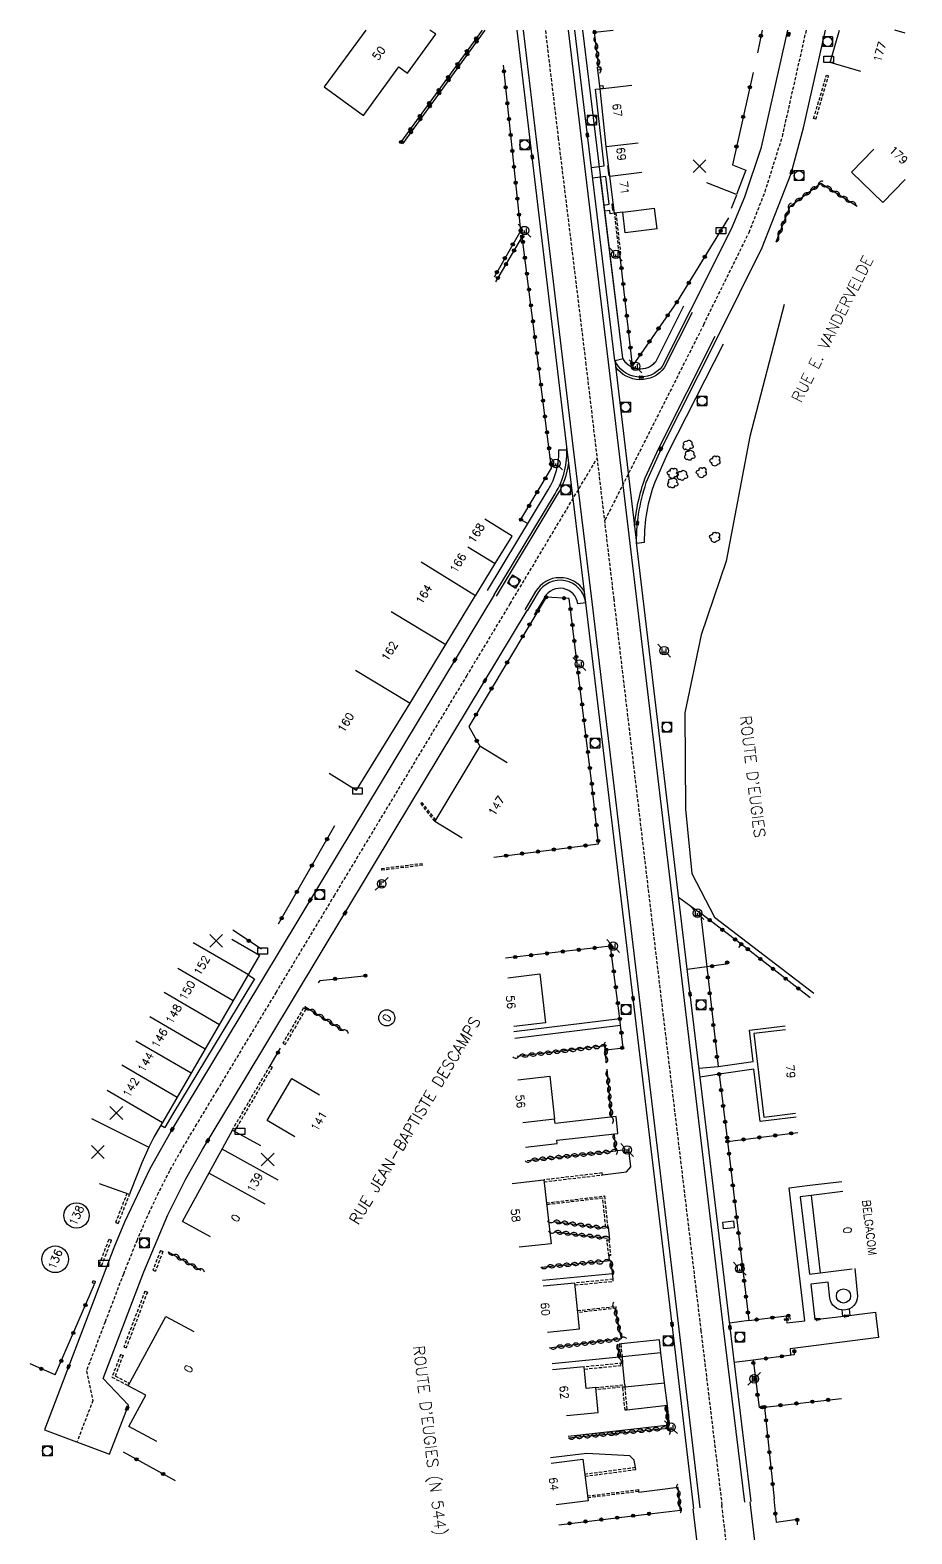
# Model space of a CAD drawing. Header units: millimetres. Extents: x 115000 to 115986, y 120000 to 121000.
# Drawn here: x 115788.6 to 115926.5, y 120765 to 121000 of the extents above; entities that cross this region are included whole.
import ezdxf
from ezdxf.enums import TextEntityAlignment as Align

# ---------------------------------------------------------------- set-up
doc = ezdxf.new("R2010")
doc.units = ezdxf.units.MM
doc.linetypes.add('DASHED', pattern=[0.75, 0.5, -0.25])
doc.layers.get('0').update_dxf_attribs({"linetype": 'CONTINUOUS'})
for name, color, linetype in [('W0001', 6, 'DASHED'), ('W0008', 7, 'CONTINUOUS'), ('W0100', 7, 'CONTINUOUS'), ('W0105', 7, 'CONTINUOUS'), ('W0112', 1, 'DASHED'), ('W0300', 7, 'CONTINUOUS'), ('W0310', 3, 'CONTINUOUS'), ('W0322', 7, 'CONTINUOUS'), ('W0330', 7, 'CONTINUOUS'), ('W0334', 7, 'CONTINUOUS'), ('W0400', 7, 'CONTINUOUS'), ('W0420', 7, 'CONTINUOUS'), ('W0471', 7, 'CONTINUOUS'), ('W0984', 7, 'CONTINUOUS'), ('W0989', 7, 'CONTINUOUS'), ('W0991', 7, 'CONTINUOUS'), ('W1102', 7, 'CONTINUOUS'), ('W1471', 7, 'CONTINUOUS')]:
    doc.layers.add(name, color=color, linetype=linetype)
doc.styles.get("Standard").update_dxf_attribs({"font": 'romans.shx', "width": 0.85})

# ---------------------------------------------------------------- blocks, each defined once
blk = doc.blocks.new('t322o')
at = {"color": 0, "linetype": 'Continuous'}
for radius in [0.25, 0.15]:
    blk.add_circle((0, 0), radius, dxfattribs=at)
blk = doc.blocks.new('t310o')
at = {"color": 0, "linetype": 'Continuous'}
for centre, start, end in [((-0.5, 0.38), 216.8699, 323.1304), ((0.5, -0.37), 36.8699, 143.1303)]:
    blk.add_arc(centre, 0.625, start, end, dxfattribs=at)
blk = doc.blocks.new('T400')
for p, q in [((-0.15, 0.3), (0.15, 0.3)), ((-0.15, -0.25), (-0.15, 0.3)), ((-0.15, 0.15), (0.15, 0.15)), ((-0.15, 0), (0.15, 0)), ((0.15, 0.3), (0.15, -0.25)), ((-0.15, -0.15), (0.15, -0.15)), ((-0.15, -0.25), (-0.15, -0.3)), ((-0.15, -0.3), (0.15, -0.3)), ((0.15, -0.3), (0.15, -0.25))]:
    blk.add_line(p, q)
blk = doc.blocks.new('T420')
for p, q in [((0.75, 0.75), (-0.75, 0.75)), ((-0.75, 0.75), (-0.75, -0.75)), ((0.75, 0.75), (0.75, -0.75)), ((0.75, -0.75), (-0.75, -0.75))]:
    blk.add_line(p, q)
blk.add_ellipse((0, 0), major_axis=(-0.53, 0.53), ratio=1, start_param=3.926991, end_param=10.210176)
blk = doc.blocks.new('T300')
for p, q in [((-0.8, 0.51), (-0.86, 0.34)), ((-0.86, 0.34), (-0.86, 0.17)), ((-0.86, 0.17), (-0.74, 0.06)), ((-0.69, 0.63), (-0.8, 0.51)), ((-0.8, -0.06), (-0.74, 0.06)), ((-0.74, 0.06), (-0.69, 0.11)), ((-0.57, 0.69), (-0.69, 0.63)), ((-0.46, 0.69), (-0.57, 0.69)), ((-0.29, 0.63), (-0.46, 0.69)), ((-0.29, 0.63), (-0.17, 0.74)), ((-0.23, 0.57), (-0.29, 0.63)), ((-0.17, 0.74), (-0.06, 0.8)), ((-0.06, 0.8), (0.06, 0.8)), ((0.06, 0.8), (0.23, 0.74)), ((0.23, 0.74), (0.34, 0.63)), ((0.34, 0.63), (0.4, 0.51)), ((0.46, 0.46), (0.34, 0.46)), ((0.4, 0.51), (0.4, 0.46)), ((0.57, 0.4), (0.46, 0.46)), ((0.57, 0.4), (0.69, 0.29)), ((0.69, 0.29), (0.74, 0.17)), ((0.74, 0.06), (0.69, -0.17)), ((0.74, 0.17), (0.74, 0.06)), ((-0.8, -0.17), (-0.8, -0.06)), ((-0.8, -0.23), (-0.8, -0.17)), ((-0.74, -0.34), (-0.8, -0.23)), ((-0.69, -0.4), (-0.74, -0.34)), ((-0.51, -0.46), (-0.69, -0.4)), ((-0.4, -0.46), (-0.51, -0.46)), ((-0.4, -0.46), (-0.34, -0.46)), ((-0.34, -0.46), (-0.34, -0.4)), ((-0.34, -0.51), (-0.34, -0.46)), ((-0.29, -0.63), (-0.34, -0.51)), ((-0.17, -0.74), (-0.29, -0.63)), ((-0.06, -0.8), (-0.17, -0.74)), ((0.06, -0.8), (-0.06, -0.8)), ((0.17, -0.74), (0.06, -0.8)), ((0.23, -0.69), (0.17, -0.74)), ((0.29, -0.46), (0.23, -0.46)), ((0.29, -0.63), (0.23, -0.69)), ((0.46, -0.4), (0.29, -0.46)), ((0.34, -0.51), (0.29, -0.63)), ((0.34, -0.51), (0.34, -0.46)), ((0.57, -0.34), (0.46, -0.4)), ((0.63, -0.29), (0.57, -0.34)), ((0.69, -0.17), (0.63, -0.29))]:
    blk.add_line(p, q)
blk = doc.blocks.new('T471')
for p, q in [((-0.333334, 0.333334), (-0.333334, -0.333334)), ((-0.333334, 0.333334), (0.333334, 0.333334)), ((-0.333334, 0), (0, 0)), ((0.500001, 0.500001), (1.000002, 1.000002)), ((-0.500001, -0.500001), (-1.000002, -1.000002)), ((-0.333334, -0.333334), (0.333334, -0.333334))]:
    blk.add_line(p, q)
blk.add_ellipse((0, 0), major_axis=(0.471405, 0.471405), ratio=1, start_param=5.4977871438, end_param=11.780972451)
blk = doc.blocks.new('t991o')
at = {"color": 0, "linetype": 'Continuous'}
for p, q in [((-1, 1), (1, -1)), ((-1, -1), (1, 1))]:
    blk.add_line(p, q, dxfattribs=at)
blk = doc.blocks.new('T1471')
at = {"color": 0, "linetype": 'Continuous', "flags": 128}
blk.add_lwpolyline([(-0.75, -0.5), (-0.75, 0.5), (0.75, 0.5), (0.75, -0.5), (-0.75, -0.5)], dxfattribs=at)

msp = doc.modelspace()

# ---------------------------------------------------------------- linework, layer by layer
at = {"layer": 'W0001'}
for points in [[(115896.83, 120769.56), (115893.54, 120796.76), (115887.3, 120848.83), (115879.92, 120911.06), (115875.57, 120947.72), (115871.25, 120983.04), (115869.22, 121000)], [(115893.93, 120954.02), (115901.03, 120968.39), (115903.51, 120974.72), (115906.23, 120983.38), (115909.98, 121000)], [(115893.94, 120954.01), (115878.46, 120923.37)], [(115863.68, 120910.37), (115877.3, 120933.14)], [(115863.65, 120910.38), (115856.9, 120899.18), (115848, 120884.4), (115836.21, 120864.84), (115827.1, 120849.7), (115823.13, 120843.1), (115819.65, 120837.32), (115817.82, 120834.3), (115814.65, 120829.05), (115812.23, 120824.95), (115810.43, 120821.76), (115808.67, 120818.3), (115807.29, 120815.41), (115805.36, 120810.96), (115803.23, 120805.65), (115800.37, 120798.16), (115797.44, 120790.5), (115798.46, 120785.9), (115796, 120779.48)], [(115896.71, 120769.54), (115900.28, 120739.65), (115908.74, 120669.82), (115915.12, 120616.82), (115920.83, 120569.42), (115924.25, 120541.3), (115926.36, 120520.09), (115926.47, 120504.11), (115925.34, 120490.25), (115921.12, 120467.05), (115917.04, 120453.22), (115908.91, 120431.47), (115901.46, 120412.31), (115882.21, 120362.89), (115863.67, 120315.29), (115841.37, 120258.03), (115819.78, 120202.56), (115806.13, 120167.52)]]:
    msp.add_lwpolyline(points, dxfattribs=at)
at = {"layer": 'W0008'}
for points in [[(115861.19, 120911.75), (115870.7, 120927.53, 0.1507), (115872.54, 120934.9), (115867.13, 120980.19), (115864.75, 121000)], [(115891.83, 120956.16), (115887.43, 120947.43, -0.570065), (115880.05, 120948.4), (115875.75, 120983.58), (115873.78, 121000)], [(115901.32, 120770.1), (115898.04, 120797.3), (115891.8, 120849.37), (115883.43, 120919.93, -0.089842), (115885.17, 120929.89), (115887.26, 120934.52), (115896.04, 120951.86)], [(115892.4, 120769), (115888.97, 120797.8), (115882.89, 120848.69), (115875.48, 120910.54, 0.712193), (115868, 120912.06), (115866.35, 120909.28)]]:
    msp.add_lwpolyline(points, format="xyb", dxfattribs=at)
for points in [[(115891.85, 120956.15), (115898.36, 120969.2), (115900.33, 120973.96), (115902.95, 120981.7), (115907.06, 121000)], [(115896.01, 120951.88), (115903.08, 120966.04), (115907.62, 120977.59), (115909.52, 120984.72), (115912.94, 121000)], [(115861.17, 120911.76), (115839.26, 120875.43), (115819.14, 120842.02), (115811.07, 120828.63), (115807.34, 120822.08), (115803.38, 120813.75), (115801.74, 120809.73), (115797.29, 120798.12), (115790.87, 120781.28), (115801.07, 120777.53), (115804.03, 120785.18), (115800.07, 120789.35), (115803.56, 120798.48), (115806.42, 120806), (115810.15, 120814.92), (115812.96, 120820.54), (115815.57, 120825.08), (115822.11, 120835.86), (115845.72, 120875.1), (115866.31, 120909.31)], [(115915.02, 120580.2), (115910.65, 120616.13), (115906.94, 120646.99), (115901.65, 120691.09), (115895.81, 120739.5), (115892.27, 120768.98)], [(115901.15, 120770.08), (115904.75, 120739.81), (115910.49, 120692.89), (115915.87, 120648.32), (115919.59, 120617.5), (115925.19, 120570.85)]]:
    msp.add_lwpolyline(points, dxfattribs=at)
at = {"layer": 'W0100'}
for points in [[(115841.1, 121000), (115834.62, 120991.11)], [(115834.62, 120991.11), (115840.74, 120986.65), (115846.27, 120994.26), (115847.63, 120993.27), (115852.05, 120999.34), (115851.14, 121000)], [(115918.48, 120993.54), (115913.68, 120994.92), (115915.14, 121000)], [(115886.63, 120968.94), (115881.67, 120968.34), (115881.28, 120971.56), (115879.97, 120971.4), (115879.27, 120977.2), (115878.7, 120981.82), (115877.72, 120990.83), (115882.69, 120991.37)], [(115925.41, 120976.65), (115921.92, 120973.07), (115917.05, 120977.82), (115920.54, 120981.4)], [(115898.4, 120978.93), (115900.52, 120978.1), (115899.06, 120974.32), (115894.39, 120976.13)], [(115858.25, 120911.63), (115858.26, 120911.63), (115861.32, 120916.66), (115863.97, 120920.95), (115859.72, 120923.58)], [(115835.41, 120883.89), (115839.66, 120881.25), (115848.07, 120894.83), (115858.27, 120911.65)], [(115863.22, 120885.52), (115858.93, 120888.1), (115851.91, 120876.39), (115856.2, 120873.82)], [(115820.2, 120857.99), (115824.52, 120855.48), (115809.33, 120829.33), (115809.3, 120829.29), (115807.96, 120827.05), (115807.18, 120825.49), (115806.12, 120823.03), (115804.34, 120818.52), (115804.18, 120818.07), (115799.47, 120819.74)], [(115863.33, 120851.95), (115868.3, 120852.54), (115869.2, 120844.9), (115864.23, 120844.32)], [(115906.71, 120843.8), (115901.75, 120843.21), (115903.32, 120830.16), (115908.28, 120830.76)], [(115830.03, 120827.09), (115825.71, 120829.61), (115829.55, 120836.18), (115833.87, 120833.66)], [(115864.9, 120836.01), (115869.87, 120836.57), (115870.63, 120829.82), (115865.66, 120829.26)], [(115816.84, 120811.44), (115812.46, 120813.84), (115820.29, 120828.13), (115824.68, 120825.73)], [(115863.97, 120819.79), (115868.94, 120820.35), (115870.06, 120810.38), (115865.09, 120809.82)], [(115915.68, 120818.53), (115910.72, 120817.94), (115912.14, 120805.85), (115917.11, 120806.44)], [(115869.51, 120796.58), (115874.49, 120797.07), (115873.79, 120804.24), (115868.82, 120803.76)], [(115808.47, 120779.47), (115804.07, 120781.84), (115806.71, 120786.72), (115803.99, 120788.19), (115809.86, 120799.03), (115814.25, 120796.65)], [(115872.46, 120783.55), (115877.44, 120784.02), (115877.07, 120787.91), (115875.58, 120787.77), (115875.26, 120791.13), (115870.29, 120790.66)], [(115870.08, 120776.11), (115875.04, 120776.72), (115875.85, 120770.21), (115870.89, 120769.6)]]:
    msp.add_lwpolyline(points, dxfattribs=at)
msp.add_circle((115915.78, 120802.22), 1.11, dxfattribs=at)
at = {"layer": 'W0105'}
for p, q in [((115822.73, 120852.4), (115823.73, 120851.79)), ((115809.08, 120828.92), (115809.72, 120828.55))]:
    msp.add_line(p, q, dxfattribs=at)
for points in [[(115879.23, 120977.55), (115879.12, 120977.54), (115879.01, 120978.47), (115879.11, 120978.49)], [(115879.79, 120972.85), (115879.55, 120972.82), (115879.67, 120971.87), (115879.91, 120971.9)], [(115823.73, 120851.79), (115810.93, 120830.67), (115809.72, 120828.55)], [(115879.11, 120811), (115879.27, 120811.02), (115879.07, 120813.03), (115878.91, 120813.02)], [(115879.76, 120804.82), (115879.68, 120805.72)], [(115881.27, 120791.72), (115881.21, 120792.7)]]:
    msp.add_lwpolyline(points, dxfattribs=at)
at = {"layer": 'W0112'}
for p, q in [((115911.44, 120986.09), (115913.45, 120992.86)), ((115913.11, 120992.95), (115913.45, 120992.86)), ((115852.04, 120876.6), (115849.9, 120879.33)), ((115850.02, 120869.51), (115843.59, 120868.73)), ((115831.37, 120847.22), (115831.72, 120847.02)), ((115828.15, 120841.71), (115828.49, 120841.5)), ((115826.12, 120838.2), (115826.47, 120837.99)), ((115820.23, 120828.16), (115820.58, 120827.95)), ((115802.04, 120813.7), (115803.81, 120818.22)), ((115802.41, 120813.55), (115804.18, 120818.07)), ((115802.04, 120813.7), (115802.41, 120813.55)), ((115800.99, 120811.09), (115801.37, 120810.95)), ((115809.01, 120809.3), (115809.39, 120809.15)), ((115799.47, 120807.12), (115799.85, 120806.97)), ((115807.85, 120806.26), (115808.23, 120806.12)), ((115798.38, 120804.29), (115798.76, 120804.16)), ((115798.49, 120804.62), (115798.87, 120804.5)), ((115806.6, 120802.97), (115806.97, 120802.83)), ((115803.3, 120794.28), (115803.68, 120794.14)), ((115802.79, 120793.06), (115803.17, 120792.92))]:
    msp.add_line(p, q, dxfattribs=at)
for points in [[(115876.76, 120999.8), (115876.73, 121000)], [(115876.98, 121000), (115877, 120999.83), (115876.76, 120999.8)], [(115911.44, 120986.09), (115911.11, 120986.18), (115913.11, 120992.95)], [(115879.11, 120978.49), (115879.01, 120978.47), (115878.96, 120978.8), (115879.07, 120978.82)], [(115879.27, 120977.22), (115879.17, 120977.21), (115879.12, 120977.54), (115879.23, 120977.55)], [(115880.2, 120971.41), (115880.91, 120965.17), (115880.71, 120965.15), (115880.01, 120971.39)], [(115851.91, 120876.39), (115849.71, 120879.18), (115849.9, 120879.33)], [(115850, 120869.76), (115843.57, 120868.97), (115843.59, 120868.73)], [(115831.37, 120847.22), (115828.15, 120841.71)], [(115831.72, 120847.02), (115828.49, 120841.5)], [(115826.12, 120838.2), (115820.23, 120828.16)], [(115826.47, 120837.99), (115820.58, 120827.95)], [(115868.98, 120820.05), (115878.09, 120821.14), (115878.05, 120821.44), (115868.94, 120820.35)], [(115869.34, 120816.76), (115878.42, 120817.84), (115878.91, 120813.02), (115878.61, 120812.99), (115878.15, 120817.5), (115869.38, 120816.47)], [(115799.47, 120807.12), (115800.99, 120811.09)], [(115799.85, 120806.97), (115801.37, 120810.95)], [(115809.01, 120809.3), (115807.85, 120806.26)], [(115809.39, 120809.15), (115808.23, 120806.12)], [(115798.38, 120804.29), (115798.49, 120804.62)], [(115798.76, 120804.16), (115798.87, 120804.5)], [(115873.82, 120803.94), (115879.78, 120804.52), (115879.76, 120804.82), (115873.79, 120804.24)], [(115806.6, 120802.97), (115803.3, 120794.28)], [(115806.97, 120802.83), (115803.68, 120794.14)], [(115874.21, 120799.93), (115880.18, 120800.6), (115880.21, 120800.3), (115874.24, 120799.63)], [(115802.79, 120793.06), (115801.44, 120789.53), (115803.99, 120788.22)], [(115803.17, 120792.92), (115801.94, 120789.72), (115804.18, 120788.57)], [(115875.3, 120790.8), (115881.3, 120791.39), (115881.27, 120791.72), (115875.26, 120791.13)], [(115877.07, 120787.91), (115881.58, 120788.35), (115881.61, 120788.02), (115877.1, 120787.58)], [(115875.38, 120774.05), (115883.3, 120775.1), (115883.26, 120775.4), (115875.34, 120774.35)], [(115875.76, 120770.98), (115883.71, 120771.96), (115883.74, 120771.66), (115875.79, 120770.68)]]:
    msp.add_lwpolyline(points, dxfattribs=at)
for points in [[(115877.4, 120993.73), (115877.35, 120994.21), (115877.82, 120994.26), (115877.88, 120993.79)], [(115877.72, 120990.83), (115877.67, 120991.3), (115878.14, 120991.35), (115878.19, 120990.88)], [(115879.08, 120808.51), (115878.81, 120810.97), (115879.11, 120811), (115879.38, 120808.54)], [(115881.21, 120792.7), (115881.01, 120794.72), (115880.71, 120794.69), (115880.91, 120792.67)], [(115881.58, 120788.02), (115881.93, 120784.39), (115881.63, 120784.36), (115881.28, 120787.99)]]:
    msp.add_lwpolyline(points, close=True, dxfattribs=at)
at = {"layer": 'W0310'}
for p, q in [((115831.6, 120847.47), (115837.63, 120843.7)), ((115810.23, 120809.14), (115815.34, 120806.23))]:
    msp.add_line(p, q, dxfattribs=at)
for points in [[(115877.55, 120994.28), (115876.88, 120999.66)], [(115905.24, 120966.89), (115907.42, 120972.5), (115912.25, 120976.08), (115917.93, 120972.48)], [(115878.7, 120838.64), (115878.59, 120841.28), (115864.78, 120839.65)], [(115879.52, 120830.18), (115878.82, 120837.64)], [(115866.32, 120823.37), (115880.21, 120824.87), (115879.96, 120827.37)], [(115870.49, 120813.86), (115878.56, 120812.81)], [(115870.68, 120812.23), (115878.84, 120811.25)], [(115868.53, 120806.7), (115879.38, 120807.75), (115879.65, 120805.52)], [(115880.04, 120800.25), (115881.02, 120795.5), (115869.76, 120794.09)], [(115880.76, 120792.45), (115880.52, 120794.7)], [(115872.79, 120780.03), (115888.43, 120781.58), (115888.04, 120785.18)], [(115890.18, 120769.35), (115889.95, 120772.3)]]:
    msp.add_lwpolyline(points, dxfattribs=at)
at = {"layer": 'W0322'}
for p, q in [((115903.04, 121000), (115902.31, 120996.45)), ((115901.65, 120993.39), (115898.4, 120978.93)), ((115899.07, 120974.19), (115898.2, 120972.11)), ((115897.82, 120970.64), (115889.79, 120957.57)), ((115836.24, 120875.66), (115827.44, 120860.33)), ((115824.8, 120856.42), (115820.33, 120859.36)), ((115833.72, 120851.15), (115833.97, 120851.51)), ((115833.97, 120851.51), (115841.34, 120852.29)), ((115826.19, 120838.18), (115827.8, 120840.93)), ((115792.57, 120789.9), (115798.7, 120804.05)), ((115792.57, 120789.9), (115788.64, 120791.6)), ((115803.18, 120777.85), (115811.32, 120773.37))]:
    msp.add_line(p, q, dxfattribs=at)
for points in [[(115859.31, 121000), (115846.56, 120982.42)], [(115859.73, 121000), (115846.83, 120982.22)], [(115876.88, 120999.66), (115879.79, 121000)], [(115865.33, 120968.68), (115862.61, 120994.51)], [(115865.33, 120968.68), (115861.15, 120961.4)], [(115865.56, 120967.73), (115861.39, 120960.66)], [(115865.36, 120923.51), (115870.15, 120931.58), (115865.56, 120967.73)], [(115889.79, 120957.57), (115882.79, 120947.54), (115880.81, 120965.16)], [(115869.3, 120911.39), (115857.21, 120891.17), (115858.93, 120888.1)], [(115876.45, 120882.23), (115872.9, 120911.2), (115869.3, 120911.39)], [(115861.1, 120870.78), (115877.48, 120872.84), (115876.56, 120881.31)], [(115910.59, 120848.8), (115899.8, 120857.18), (115893.43, 120862.05)], [(115899.8, 120857.18), (115899.37, 120856.69)], [(115879.37, 120856.88), (115862.97, 120855.01)], [(115880.82, 120845.5), (115879.37, 120856.88)], [(115897.6, 120854.32), (115897.41, 120854.07), (115894.39, 120853.62), (115896.16, 120838.07)], [(115878.7, 120840.7), (115881.32, 120841), (115880.94, 120844.54)], [(115896.33, 120836.87), (115897.65, 120826.37), (115900.98, 120798.38), (115907.3, 120799.16), (115907.46, 120798.53)], [(115897.65, 120826.37), (115908.64, 120827.75)], [(115908.09, 120793.59), (115908.08, 120793.04), (115901.63, 120792.18), (115902.57, 120784.77), (115903.45, 120784.87), (115904.94, 120770.53)], [(115903.45, 120784.87), (115915.47, 120786.21)], [(115904.86, 120770.52), (115905.26, 120766.89), (115908.54, 120767.33), (115908.54, 120766.45)], [(115871.28, 120766.48), (115885.89, 120768.25)]]:
    msp.add_lwpolyline(points, dxfattribs=at)
at = {"layer": 'W0330'}
msp.add_lwpolyline([(115906.49, 120957.12), (115901.15, 120936.52), (115897.41, 120917.03), (115893.53, 120905.53), (115890.96, 120893.35), (115891.1, 120878.28), (115892.08, 120868.2), (115895.63, 120861.39), (115911.16, 120849.52)], dxfattribs=at)
at = {"layer": 'W0334'}
msp.add_line((115881.21, 120792.7), (115870.22, 120791.64), dxfattribs=at)
for points in [[(115893.39, 120769.11), (115889.96, 120797.92), (115883.88, 120848.81), (115876.47, 120910.65), (115873.53, 120934.98), (115868.12, 120980.31), (115865.75, 121000)], [(115900.33, 120769.98), (115897.04, 120797.19), (115890.81, 120849.25), (115883.42, 120911.48), (115879.07, 120948.14), (115874.76, 120983.46), (115872.77, 121000)], [(115877.67, 120991.3), (115877.4, 120993.73)], [(115876.36, 120978.55), (115878.39, 120978.8), (115877.01, 120990.76), (115877.72, 120990.83)], [(115878.34, 120972.65), (115879.14, 120972.78), (115878.65, 120977.11), (115876.57, 120976.85)], [(115879.97, 120971.4), (115879.31, 120971.31), (115879.25, 120971.81), (115878.46, 120971.72)], [(115880.05, 120948.4), (115883.44, 120919.86)], [(115875.48, 120910.54), (115872.54, 120934.9)], [(115865.36, 120923.51), (115866.46, 120922.92)], [(115876.56, 120881.31), (115876.45, 120882.23)], [(115890, 120864.55), (115893.43, 120862.05), (115894.39, 120853.62), (115891.34, 120853.22)], [(115864.38, 120842.51), (115880.94, 120844.54), (115880.82, 120845.5), (115864.26, 120843.47)], [(115893.18, 120837.8), (115896.16, 120838.07), (115901.67, 120838.85), (115901.07, 120843.75), (115906.64, 120844.42)], [(115908.36, 120830.13), (115902.76, 120829.46), (115901.78, 120837.64), (115896.33, 120836.87), (115893.35, 120836.43)], [(115866.09, 120825.48), (115871.04, 120826.04), (115870.99, 120826.54), (115880.51, 120827.61), (115880.22, 120830.26), (115870.7, 120829.19), (115870.63, 120829.82)], [(115878.09, 120821.14), (115881.88, 120821.63), (115882.51, 120822.38), (115882.2, 120825.04), (115880.21, 120824.87)], [(115906.82, 120799.01), (115906.87, 120798.55), (115906.93, 120798.01), (115909.71, 120798.36), (115907.27, 120819.13), (115910.52, 120819.52), (115915.49, 120820.11)], [(115910.72, 120817.94), (115909, 120817.73), (115910.47, 120805.65), (115912.14, 120805.85)], [(115868.73, 120804.69), (115879.68, 120805.72)], [(115915.53, 120800.03), (115915.62, 120799.03)], [(115916.82, 120799.18), (115916.72, 120800.23)], [(115900.98, 120798.38), (115897.95, 120797.99)], [(115872.76, 120780.34), (115888.58, 120782.07), (115888.26, 120785.11), (115887.79, 120788.65), (115887.21, 120793.36), (115887, 120795.39), (115881.01, 120794.72)], [(115887.21, 120793.36), (115881.21, 120792.7)], [(115881.58, 120788.35), (115881.3, 120791.39)], [(115901.63, 120792.18), (115898.7, 120791.83)], [(115881.58, 120788.02), (115887.79, 120788.65)], [(115888.26, 120785.11), (115881.93, 120784.39)], [(115883.26, 120775.4), (115883.08, 120776.58), (115882.37, 120777.26), (115875.67, 120777.63), (115869.98, 120776.92)], [(115889.95, 120772.3), (115883.77, 120771.53), (115883.74, 120771.66)], [(115885.89, 120768.25), (115890.29, 120768.78), (115890.18, 120769.35)]]:
    msp.add_lwpolyline(points, dxfattribs=at)
for points in [[(115890.79, 120956.88), (115886.37, 120948.11, -0.54063), (115881.27, 120948.74), (115876.99, 120983.73), (115875.04, 121000)], [(115881.33, 120948.63, -0.01069), (115881.27, 120948.74), (115877.81, 120977.01)], [(115890.79, 120956.88), (115886.37, 120948.11, -0.526894), (115881.33, 120948.63), (115880.09, 120948.32)], [(115892.13, 120955.87), (115887.77, 120947.22, -0.504293), (115880.17, 120947.37)], [(115883.12, 120922.47, -0.067731), (115884.8, 120930.05), (115886.9, 120934.69), (115895.74, 120952.16)], [(115883.44, 120919.86), (115884.68, 120920.01, -0.088775), (115886.32, 120929.42), (115888.39, 120933.98), (115897, 120950.99)], [(115860.14, 120912.43), (115869.63, 120928.18, 0.141402), (115871.3, 120934.41), (115872.55, 120934.43)], [(115861.54, 120911.56), (115871.04, 120927.32, 0.102702), (115872.83, 120932.42)], [(115875.27, 120912.31, 0.566239), (115867.66, 120912.27), (115865.98, 120909.44)], [(115875.48, 120910.54), (115874.24, 120910.38, 0.711241), (115869.07, 120911.42), (115867.41, 120908.63)], [(115917.52, 120806.49), (115917.96, 120802.2, -0.93469), (115913.63, 120801.89), (115913.4, 120804.37), (115910.65, 120804.05), (115911.27, 120798.53), (115911.76, 120798.59), (115916.22, 120799.1), (115919.11, 120799.47), (115920.77, 120799.68), (115920.9, 120798.7), (115921.23, 120795.72), (115907.44, 120793.97), (115907.49, 120793.04)]]:
    msp.add_lwpolyline(points, format="xyb", dxfattribs=at)
msp.add_lwpolyline([(115897, 120812.72), (115896.89, 120813.77), (115898.57, 120813.94), (115898.67, 120812.89)], close=True, dxfattribs=at)
at = {"layer": 'W0991'}
msp.add_line((115886.63, 120968.94), (115886.24, 120972.16), dxfattribs=at)
at = {"layer": 'W1102'}
for p, q in [((115925.42, 120999.54), (115923.82, 121000)), ((115878.7, 120981.82), (115883.67, 120982.39)), ((115879.27, 120977.2), (115884.24, 120977.78)), ((115881.28, 120971.56), (115886.24, 120972.16)), ((115857.05, 120919.27), (115861.32, 120916.66)), ((115849.75, 120916.9), (115858.27, 120911.66)), ((115845.07, 120909.18), (115853.62, 120903.99)), ((115839.51, 120900.01), (115848.07, 120894.83)), ((115814.11, 120857.47), (115822.76, 120852.45)), ((115811.76, 120853.42), (115820.4, 120848.39)), ((115809.58, 120849.68), (115818.23, 120844.66)), ((115807.37, 120845.88), (115816.02, 120840.85)), ((115805.17, 120842.09), (115813.82, 120837.06)), ((115802.98, 120838.31), (115811.62, 120833.28)), ((115800.68, 120834.35), (115809.32, 120829.33)), ((115798.24, 120829.96), (115807.19, 120825.49)), ((115827.42, 120820.33), (115818.65, 120825.14)), ((115825.36, 120816.58), (115816.6, 120821.39))]:
    msp.add_line(p, q, dxfattribs=at)
for centre, radius in [((115844.39, 120845.67), 1.26), ((115795.9, 120814.8), 1.97), ((115792.57, 120807.95), 2.08)]:
    msp.add_circle(centre, radius, dxfattribs=at)

# ---------------------------------------------------------------- block references
at = {"layer": 'W0300'}
for p, rotation in [((115891.53, 120935.17), 63.1565748924379), ((115891.8, 120933.6), 63.1565748924379), ((115895.68, 120932.63), 258.076779538125), ((115889.14, 120929.28), 63.1565748924379), ((115889.02, 120930.7), 255.468519643425), ((115890.66, 120930.47), 63.1565748924379), ((115893.56, 120930.81), 259.14336135126), ((115895.63, 120920.71), 251.366716059225)]:
    msp.add_blockref('T300', p, dxfattribs=dict(at, rotation=rotation))
at = {"layer": 'W0310'}
for p, rotation in [((115877.08, 120998), 97.07466339147601), ((115877.24, 120996.76), 97.07466339147601), ((115877.39, 120995.52), 97.07466339147601), ((115877.55, 120994.28), 97.07466339147601), ((115909.41, 120973.97), 36.56862116830407), ((115910.62, 120974.87), 36.56862116830407), ((115911.82, 120975.76), 36.56862116830407), ((115913.07, 120975.56), 327.66030279507), ((115914.33, 120974.76), 327.66030279507), ((115915.6, 120973.96), 327.66030279507), ((115907.23, 120972.01), 68.72134030525878), ((115908.21, 120973.08), 36.56862116830407), ((115916.87, 120973.15), 327.66030279507), ((115906.14, 120969.22), 68.72134030525878), ((115906.69, 120970.61), 68.72134030525878), ((115905.6, 120967.82), 68.72134030525878), ((115832.44, 120846.94), 327.9946733544197), ((115833.71, 120846.14), 327.9946733544197), ((115834.99, 120845.35), 327.9946733544197), ((115836.26, 120844.55), 327.9946733544197), ((115837.53, 120843.76), 327.9946733544197), ((115871.53, 120840.45), 186.720378905074), ((115872.77, 120840.6), 186.720378905074), ((115874.02, 120840.74), 186.720378905074), ((115875.26, 120840.89), 186.720378905074), ((115876.5, 120841.04), 186.720378905074), ((115877.74, 120841.18), 186.720378905074), ((115878.61, 120840.89), 92.44186266152667), ((115865.08, 120839.69), 186.720378905074), ((115866.57, 120839.87), 186.720378905074), ((115867.81, 120840.01), 186.720378905074), ((115869.05, 120840.16), 186.720378905074), ((115870.29, 120840.3), 186.720378905074), ((115878.66, 120839.64), 92.44186266152667), ((115878.94, 120836.4), 95.41155670229219), ((115879.05, 120835.15), 95.41155670229219), ((115879.17, 120833.91), 95.41155670229219), ((115879.29, 120832.66), 95.41155670229219), ((115879.41, 120831.42), 95.41155670229219), ((115879.52, 120830.18), 95.41155670229219), ((115880.04, 120826.56), 95.63620928824241), ((115871.96, 120823.98), 6.153717543379596), ((115873.2, 120824.11), 6.153717543379596), ((115874.44, 120824.25), 6.153717543379596), ((115875.69, 120824.38), 6.153717543379596), ((115876.93, 120824.51), 6.153717543379596), ((115878.17, 120824.65), 6.153717543379596), ((115879.41, 120824.78), 6.153717543379596), ((115880.16, 120825.32), 95.63620928824241), ((115866.99, 120823.44), 6.153717543379596), ((115868.23, 120823.58), 6.153717543379596), ((115869.47, 120823.71), 6.153717543379596), ((115870.71, 120823.84), 6.153717543379596), ((115870.49, 120813.86), 352.625279958878), ((115870.68, 120812.23), 353.159830883071), ((115871.73, 120813.7), 352.625279958878), ((115872.97, 120813.54), 352.625279958878), ((115874.21, 120813.38), 352.625279958878), ((115875.45, 120813.21), 352.625279958878), ((115876.69, 120813.05), 352.625279958878), ((115877.93, 120812.89), 352.625279958878), ((115871.93, 120812.08), 353.159830883071), ((115873.17, 120811.93), 353.159830883071), ((115874.41, 120811.79), 353.159830883071), ((115875.65, 120811.64), 353.159830883071), ((115876.89, 120811.49), 353.159830883071), ((115878.13, 120811.34), 353.159830883071), ((115811.1, 120808.65), 330.2852663965558), ((115812.4, 120807.9), 330.2852663965558), ((115813.71, 120807.16), 330.2852663965558), ((115876.96, 120807.52), 5.549817714940845), ((115878.22, 120807.55), 9.828602946967342), ((115879.39, 120807.69), 276.8830349158001), ((115815.01, 120806.42), 330.2852663965558), ((115869.49, 120806.79), 5.549817714940845), ((115870.74, 120806.91), 5.549817714940845), ((115871.98, 120807.03), 5.549817714940845), ((115873.23, 120807.15), 5.549817714940845), ((115874.47, 120807.27), 5.549817714940845), ((115875.72, 120807.4), 5.549817714940845), ((115879.54, 120806.45), 276.8830349158001), ((115880.04, 120800.25), 281.633157513436), ((115880.29, 120799.03), 281.633157513436), ((115880.55, 120797.8), 281.633157513436), ((115880.8, 120796.58), 281.633157513436), ((115870.95, 120794.24), 187.125966046176), ((115872.19, 120794.4), 187.125966046176), ((115873.43, 120794.55), 187.125966046176), ((115874.67, 120794.71), 187.125966046176), ((115875.91, 120794.86), 187.125966046176), ((115877.15, 120795.02), 187.125966046176), ((115878.39, 120795.17), 187.125966046176), ((115879.63, 120795.33), 187.125966046176), ((115880.87, 120795.48), 187.125966046176), ((115880.63, 120793.7), 96.22026698275621), ((115880.76, 120792.45), 96.22026698275621), ((115888.16, 120784.08), 96.29320838938521), ((115888.3, 120782.83), 96.29320838938521), ((115888.43, 120781.59), 96.29320838938521), ((115873.79, 120780.13), 5.687758347454471), ((115875.03, 120780.25), 5.687758347454471), ((115876.28, 120780.37), 5.687758347454471), ((115877.52, 120780.5), 5.687758347454471), ((115878.76, 120780.62), 5.687758347454471), ((115880.01, 120780.74), 5.687758347454471), ((115880.75, 120780.82), 5.687758347454471), ((115882.22, 120780.97), 5.687758347454471), ((115883.47, 120781.09), 5.687758347454471), ((115884.71, 120781.21), 5.687758347454471), ((115885.96, 120781.34), 5.687758347454471), ((115887.2, 120781.46), 5.687758347454471), ((115889.98, 120771.84), 94.523173157303), ((115890.08, 120770.59), 94.523173157303), ((115890.18, 120769.35), 94.523173157303)]:
    msp.add_blockref('t310o', p, dxfattribs=dict(at, rotation=rotation))
at = {"layer": 'W0322'}
for p, rotation in [((115858.37, 120998.71), 234.0525772585878), ((115858.45, 120998.23), 234.0525772585954), ((115876.88, 120999.66), 6.741736760709902), ((115902.86, 120999.11), 258.3259377069955), ((115856.9, 120996.69), 234.0525772585878), ((115856.98, 120996.21), 234.0525772585954), ((115855.44, 120994.66), 234.0525772585878), ((115855.51, 120994.18), 234.0525772585954), ((115862.71, 120993.55), 96.00250439199539), ((115853.97, 120992.64), 234.0525772585878), ((115854.04, 120992.16), 234.0525772585954), ((115862.97, 120991.06), 96.00250439199539), ((115901.13, 120991.07), 257.3310695703805), ((115851.03, 120988.59), 234.0525772585878), ((115852.5, 120990.61), 234.0525772585878), ((115852.58, 120990.13), 234.0525772585954), ((115863.23, 120988.57), 96.00250439199539), ((115849.57, 120986.57), 234.0525772585878), ((115849.64, 120986.09), 234.0525772585954), ((115851.11, 120988.11), 234.0525772585954), ((115863.5, 120986.09), 96.00250439199539), ((115900.09, 120986.44), 257.3310695703805), ((115848.1, 120984.54), 234.0525772585878), ((115848.17, 120984.06), 234.0525772585954), ((115846.63, 120982.52), 234.0525772585878), ((115863.76, 120983.6), 96.00250439199539), ((115899.04, 120981.8), 257.3310695703805), ((115864.02, 120981.12), 96.00250439199539), ((115864.28, 120978.63), 96.00250439199539), ((115864.54, 120976.14), 96.00250439199539), ((115864.8, 120973.66), 96.00250439199539), ((115865.06, 120971.17), 96.00250439199539), ((115865.33, 120968.68), 96.00250439199539), ((115865.56, 120967.73), 239.463093133448), ((115896.57, 120968.62), 238.415587491196), ((115864.08, 120966.52), 240.177920111726), ((115864.29, 120965.57), 239.463093133448), ((115865.67, 120966.91), 97.23334399905892), ((115862.84, 120964.35), 240.177920111726), ((115863.02, 120963.42), 239.463093133448), ((115865.98, 120964.43), 97.23334399905892), ((115881.08, 120962.81), 96.3858262366007), ((115894.09, 120964.57), 238.415587491196), ((115861.6, 120962.18), 240.177920111726), ((115861.75, 120961.27), 239.463093133448), ((115866.3, 120961.95), 97.23334399905892), ((115881.36, 120960.32), 96.3858262366007), ((115891.6, 120960.52), 238.415587491196), ((115866.61, 120959.47), 97.23334399905892), ((115866.93, 120956.99), 97.23334399905892), ((115881.63, 120957.84), 96.3858262366007), ((115889.73, 120957.49), 235.084288224617), ((115867.24, 120954.51), 97.23334399905892), ((115881.91, 120955.36), 96.3858262366007), ((115886.87, 120953.39), 235.084288224617), ((115888.3, 120955.44), 235.084288224617), ((115867.56, 120952.03), 97.23334399905892), ((115882.19, 120952.87), 96.3858262366007), ((115885.44, 120951.34), 235.084288224617), ((115867.87, 120949.55), 97.23334399905892), ((115882.47, 120950.39), 96.3858262366007), ((115884.01, 120949.29), 235.084288224617), ((115868.19, 120947.07), 97.23334399905892), ((115882.75, 120947.9), 96.3858262366007), ((115868.5, 120944.59), 97.23334399905892), ((115868.81, 120942.11), 97.23334399905892), ((115869.13, 120939.63), 97.23334399905892), ((115869.44, 120937.15), 97.23334399905892), ((115869.76, 120934.67), 97.23334399905892), ((115870.07, 120932.19), 97.23334399905892), ((115869.19, 120929.96), 59.3032302564562), ((115867.91, 120927.81), 59.3032302564562), ((115866.64, 120925.66), 59.3032302564562), ((115865.36, 120923.51), 59.3032302564562), ((115869.3, 120911.39), 238.695271700183), ((115872.09, 120911.24), 176.961330401941), ((115868, 120909.25), 238.695271700183), ((115873.11, 120909.53), 96.97405774066823), ((115866.7, 120907.12), 238.695271700183), ((115873.41, 120907.05), 96.97405774066823), ((115865.64, 120905.28), 239.1152194433494), ((115873.71, 120904.57), 96.97405774066823), ((115874.02, 120902.08), 96.97405774066823), ((115863.2, 120901.2), 239.1152194433494), ((115874.32, 120899.6), 96.97405774066823), ((115860.76, 120897.12), 239.1152194433494), ((115874.63, 120897.12), 96.97405774066823), ((115874.93, 120894.64), 96.97405774066823), ((115858.33, 120893.05), 239.1152194433494), ((115875.23, 120892.16), 96.97405774066823), ((115858.46, 120888.94), 299.2896481955962), ((115875.54, 120889.68), 96.97405774066823), ((115875.84, 120887.2), 96.97405774066823), ((115876.14, 120884.71), 96.97405774066823), ((115876.45, 120882.23), 96.97405774066823), ((115876.62, 120880.76), 96.20955579374147), ((115876.89, 120878.28), 96.20955579374147), ((115877.16, 120875.79), 96.20955579374147), ((115835.06, 120873.6), 240.1502136185299), ((115877.43, 120873.31), 96.20955579374147), ((115863.06, 120871.02), 7.187113570501031), ((115865.54, 120871.34), 7.187113570501031), ((115868.02, 120871.65), 7.187113570501031), ((115870.5, 120871.96), 7.187113570501031), ((115872.98, 120872.27), 7.187113570501031), ((115875.46, 120872.59), 7.187113570501031), ((115832.69, 120869.48), 240.1502136185299), ((115830.33, 120865.36), 240.1502136185299), ((115827.96, 120861.24), 240.1502136185299), ((115894.86, 120860.95), 142.622757127994), ((115896.84, 120859.44), 142.622757127994), ((115822.82, 120857.72), 146.6781505917311), ((115879.37, 120856.88), 186.521391384772), ((115898.83, 120857.92), 142.622757127994), ((115899.8, 120857.18), 228.755822065479), ((115864.46, 120855.18), 186.521391384772), ((115866.95, 120855.46), 186.521391384772), ((115869.43, 120855.74), 186.521391384772), ((115871.91, 120856.03), 186.521391384772), ((115874.4, 120856.31), 186.521391384772), ((115876.88, 120856.6), 186.521391384772), ((115879.55, 120855.42), 97.3018203759937), ((115900.81, 120856.39), 142.174279321389), ((115902.78, 120854.86), 142.174279321389), ((115841.05, 120852.26), 6.009047853094051), ((115879.87, 120852.94), 97.3018203759937), ((115895.25, 120853.75), 188.462055647676), ((115897.6, 120854.32), 232.803840762963), ((115904.76, 120853.33), 142.174279321389), ((115836.33, 120851.76), 6.009047853094051), ((115880.19, 120850.46), 97.3018203759937), ((115894.57, 120852), 276.481742583064), ((115906.73, 120851.79), 142.174279321389), ((115908.71, 120850.26), 142.174279321389), ((115880.51, 120847.98), 97.3018203759937), ((115894.86, 120849.52), 276.481742583064), ((115880.82, 120845.5), 97.3018203759937), ((115895.14, 120847.03), 276.481742583064), ((115881.07, 120843.34), 96.15419430171292), ((115895.42, 120844.55), 276.481742583064), ((115878.7, 120840.7), 6.641769611371771), ((115881.18, 120840.99), 6.641769611371771), ((115895.7, 120842.07), 276.481742583064), ((115827.39, 120840.23), 59.56190242089693), ((115895.99, 120839.58), 276.481742583064), ((115896.33, 120836.87), 277.20477818519), ((115896.64, 120834.39), 277.20477818519), ((115896.96, 120831.91), 277.20477818519), ((115897.27, 120829.43), 277.20477818519), ((115897.58, 120826.95), 277.20477818519), ((115897.65, 120826.37), 7.13143962753366), ((115900.14, 120826.68), 7.13143962753366), ((115902.62, 120826.99), 7.13143962753366), ((115905.1, 120827.3), 7.13143962753366), ((115907.58, 120827.62), 7.13143962753366), ((115897.88, 120824.46), 276.765148497148), ((115898.18, 120821.98), 276.765148497148), ((115898.47, 120819.5), 276.765148497148), ((115898.77, 120817.02), 276.765148497148), ((115899.06, 120814.53), 276.765148497148), ((115899.35, 120812.05), 276.765148497148), ((115899.65, 120809.57), 276.765148497148), ((115899.94, 120807.08), 276.765148497148), ((115900.24, 120804.6), 276.765148497148), ((115797.29, 120800.79), 66.57698673210584), ((115900.53, 120802.12), 276.765148497148), ((115900.83, 120799.64), 276.765148497148), ((115902.2, 120798.53), 7.052214043740674), ((115904.68, 120798.84), 7.052214043740674), ((115907.16, 120799.15), 7.052214043740674), ((115795.4, 120796.43), 66.57698673210584), ((115908.09, 120793.59), 269.0817778116689), ((115793.52, 120792.08), 66.57698673210584), ((115901.69, 120791.74), 277.203904778399), ((115903.67, 120792.45), 187.532868496307), ((115906.15, 120792.78), 187.532868496307), ((115790.4, 120790.84), 156.5260830082394), ((115902, 120789.26), 277.203904778399), ((115902.32, 120786.78), 277.203904778399), ((115903.04, 120784.83), 6.37158981866378), ((115903.45, 120784.87), 6.348251931812394), ((115905.94, 120785.15), 6.348251931812394), ((115908.42, 120785.43), 6.348251931812394), ((115910.91, 120785.7), 6.348251931812394), ((115913.39, 120785.98), 6.348251931812394), ((115903.67, 120782.8), 275.935886453949), ((115903.93, 120780.31), 275.935886453949), ((115904.18, 120777.82), 275.935886453949), ((115805.27, 120776.7), 331.1786511814648), ((115904.44, 120775.34), 275.935886453949), ((115809.43, 120774.41), 331.1786511814648), ((115904.7, 120772.85), 275.935886453949), ((115880.42, 120767.59), 6.920973992278809), ((115882.9, 120767.89), 6.920973992278809), ((115885.38, 120768.19), 6.920973992278809), ((115905.12, 120768.22), 276.2803510025476), ((115872.97, 120766.69), 6.920973992278809), ((115875.45, 120766.99), 6.920973992278809), ((115877.93, 120767.29), 6.920973992278809), ((115908.54, 120767.23), 269.6067268656164)]:
    msp.add_blockref('t322o', p, dxfattribs=dict(at, rotation=rotation))
at = {"layer": 'W0400'}
for p, rotation in [((115907.21, 120999.32), 166.6398594305457), ((115875.75, 120983.58), 186.8421833984554), ((115867.13, 120980.19), 6.810631985567328), ((115907.68, 120977.83), 164.5982548464856), ((115884.15, 120945.78), 269.9999999999999), ((115887.26, 120934.52), 153.1565748924379), ((115883.57, 120922.96), 173.6760077737533), ((115855.04, 120901.59), 328.9975790503937), ((115859.72, 120898.35), 148.7233584191353), ((115832.43, 120864.09), 328.9328333237959), ((115837.88, 120862.07), 149.0135024185427), ((115882.89, 120848.69), 6.835930568615298), ((115891.8, 120849.37), 186.8313772109528), ((115810.86, 120828.27), 330.5048729444111), ((115816.42, 120826.47), 148.9802374019044), ((115906.87, 120798.55), 96.78223833361858), ((115911.76, 120798.59), 277.226313530124), ((115916.22, 120799.1), 276.9345257951625), ((115888.97, 120797.8), 6.805746713315957), ((115898.04, 120797.3), 186.7657269772688), ((115794.65, 120791.19), 338.8575937963995), ((115803.82, 120784.65), 158.6205628258992)]:
    msp.add_blockref('T400', p, dxfattribs=dict(at, rotation=rotation))
at = {"layer": 'W0420'}
for p in [(115913.28, 120998.2), (115908.82, 120977.24), (115833.91, 120864.92), (115806.48, 120810.51), (115791.35, 120778.01)]:
    msp.add_blockref('T420', p, dxfattribs=at)
for p, rotation in [((115876.44, 120985.96), 90), ((115865.93, 120982.08), 90), ((115881.71, 120941.1), 90), ((115893.67, 120942.07), 90), ((115872.35, 120928.18), 90), ((115864.27, 120913.86), 58.2670018474054), ((115888.16, 120891.12), 90), ((115876.95, 120888.63), 90), ((115881.78, 120846.99), 90), ((115893.49, 120847.72), 90), ((115888.36, 120795.22), 90), ((115899.57, 120795.8), 90)]:
    msp.add_blockref('T420', p, dxfattribs=dict(at, rotation=rotation))
at = {"layer": 'W0471', "rotation": 90}
for p in [(115865.91, 120968.67), (115880.2, 120964.96), (115883.25, 120947.47), (115870.83, 120932.29), (115874.48, 120900.96), (115887.75, 120903.04), (115892.96, 120862.02), (115879.77, 120856.89), (115881.95, 120825.03), (115899.56, 120806.48), (115888.82, 120781.72)]:
    msp.add_blockref('T471', p, dxfattribs=at)
at = {"layer": 'W0471'}
for p in [(115843.6, 120866.6), (115901.82, 120789.28)]:
    msp.add_blockref('T471', p, dxfattribs=at)
at = {"layer": 'W0991', "rotation": 90}
msp.add_blockref('t991o', (115893.26, 120978.74), dxfattribs=at)
at = {"layer": 'W0991'}
for p in [(115817.73, 120857.72), (115802.12, 120830.81), (115799.24, 120824.71), (115825.77, 120823.55)]:
    msp.add_blockref('t991o', p, dxfattribs=at)
at = {"layer": 'W1471'}
for p in [(115913.46, 120995.41), (115896.62, 120968.66), (115839.82, 120881.12), (115825.01, 120856.13), (115825.01, 120856.13), (115821.46, 120827.96), (115800.13, 120807.32)]:
    msp.add_blockref('T1471', p, dxfattribs=at)

# ---------------------------------------------------------------- texts
at = {"layer": 'W0984'}
msp.add_text('BELGACOM', height=1.25, rotation=276.7118, dxfattribs=at).set_placement((115919.83, 120812.91), align=Align.MIDDLE)
at = {"layer": 'W0989'}
for s, rotation, p in [('RUE E. VANDERVELDE', 63.2018, (115914.02, 120953.3)), ("ROUTE D'EUGIES", 276.8254, (115901.59, 120883.34)), ('RUE JEAN-BAPTISTE DESCAMPS', 58.9495, (115848.78, 120829.65)), ("ROUTE D'EUGIES (N 544)", 276.8104, (115851.02, 120779.61))]:
    msp.add_text(s, height=1.75, rotation=rotation, dxfattribs=at).set_placement(p, align=Align.MIDDLE)
at = {"layer": 'W0991'}
for s, rotation, p in [('177', 73.9193, (115921.44, 120996.59)), ('50', 53.8952, (115843.16, 120996.4)), ('179', 315.7623, (115924.37, 120980.46)), ('168', 58.267, (115858.39, 120921.42)), ('166', 58.6776, (115855.52, 120916.75)), ('164', 58.7728, (115850.19, 120911.84)), ('162', 58.7739, (115844.82, 120902.97)), ('160', 58.2443, (115837.98, 120891.83)), ('147', 59.0413, (115861.53, 120878.82)), ('152', 59.8345, (115815.48, 120853.86)), ('150', 59.8361, (115813.2, 120849.94)), ('56', 276.7204, (115863.78, 120848.14)), ('148', 59.836, (115811.08, 120846.29)), ('0', 58.9205, (115844.39, 120845.67)), ('146', 59.8367, (115808.88, 120842.49)), ('144', 59.8396, (115806.71, 120838.76)), ('142', 59.8366, (115804.4, 120834.8)), ('79', 276.8453, (115907.5, 120837.28)), ('56', 276.4243, (115865.28, 120832.63)), ('141', 59.7062, (115833.78, 120829.54)), ('139', 61.2613, (115823.78, 120819.94)), ('138', 65.7087, (115795.9, 120814.8)), ('0', 61.2597, (115820.75, 120814.4)), ('58', 276.4243, (115864.53, 120814.81)), ('0', 276.7118, (115916.39, 120812.48)), ('136', 67.7067, (115792.57, 120807.95)), ('60', 275.5498, (115869.17, 120800.17)), ('0', 61.5995, (115813.38, 120790.84)), ('62', 275.4072, (115872.12, 120787.17)), ('64', 277.0891, (115870.49, 120772.85))]:
    msp.add_text(s, height=1.25, rotation=rotation, dxfattribs=at).set_placement(p, align=Align.MIDDLE)
for s, p in [('67', (115879.67, 120988.48)), ('69', (115880.28, 120981.63)), ('71', (115880.75, 120976.33))]:
    msp.add_text(s, height=1.25, rotation=277.0571, dxfattribs=at).set_placement(p)

doc.saveas('drawing.dxf')
